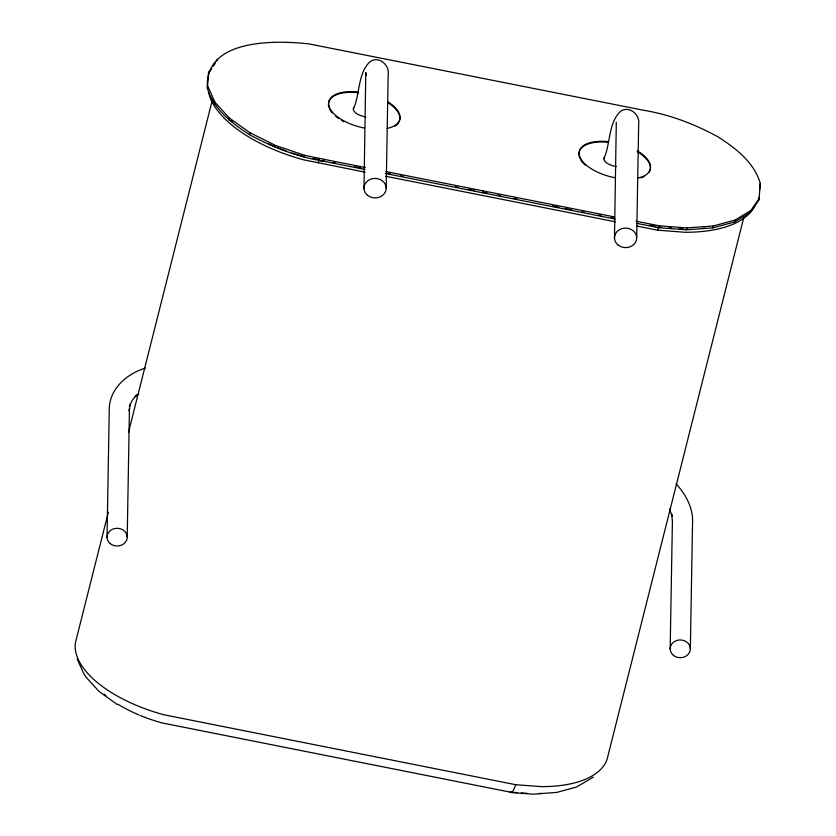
<?xml version="1.0" encoding="UTF-8"?>
<svg xmlns="http://www.w3.org/2000/svg" width="836" height="836" viewBox="0 0 836 836"><rect width="100%" height="100%" fill="white"/><g stroke="black" fill="none" stroke-linecap="round" stroke-linejoin="round"><path stroke-width="1.25" d="M107.029 537.506L109.276 408.992C109.464 388.698 127.187 373.577 145.38 368.091M127.218 536.806L129.455 408.605L129.225 410.915L130.259 404.279L129.361 406.432L132.13 400.402L136.634 394.937L135.192 396.651L138.734 393.881M363.984 188.56L365.802 72.565L366.314 75.334L366.095 74.676M386.19 187.797L388.165 74.644C389.733 65.03 378.875 55.584 370.066 61.645C357.526 73.307 360.128 94.708 353.325 109.067M614.481 238.239L616.299 122.234M636.687 237.466L638.662 124.324C640.23 114.699 629.372 105.263 620.563 111.324C608.033 122.986 610.625 144.388 603.822 158.736M670.169 649.175L672.405 520.974L671.611 513.962L672.06 516.178L669.49 509.019M690.348 648.475L692.595 519.971C692.354 506.229 685.102 493.762 676.115 483.825M365.395 167.534L324.441 159.415L323.96 161.317C297.741 156.99 272.714 147.355 249.462 134.627C231.791 123.174 213.65 109.391 207.401 88.302C204.047 38.341 275.734 40.212 309.017 43.911L643.72 110.289C669.949 114.616 694.977 124.251 718.228 136.979C735.899 148.432 754.041 162.205 760.279 183.303L758.994 199.846L750.425 212.375L734.677 221.948L712.826 227.883L686.366 229.806L658.674 227.695L636.781 223.348M207.401 88.302L208.697 71.76M758.994 199.846L759.13 197.411M759.537 190.085L760.279 183.303M318.997 160.084L318.244 162.842M216.785 61.132L217.266 59.22M108.346 512.207L76.452 638.61A107.656 50.484 14.2 0 0 163.741 714.738L515.687 784.701L540.882 786.624A107.656 50.484 14.2 0 0 607.082 759.318L743.894 217.046M128.43 432.578L212.302 100.132M214.413 104.061L214.894 102.159L207.882 86.401M228.75 119.861L229.231 117.96L214.894 102.159M249.462 134.627L249.943 132.725L229.231 117.96M275.117 147.355L275.598 145.454L249.943 132.725M303.97 157.168L304.45 155.266L275.598 145.454M319.07 160.303L319.551 158.401M482.623 192.782L483.103 190.88M658.434 227.643L658.914 225.741M658.674 227.695L659.155 225.783L686.847 227.904L713.307 225.981L735.157 220.035L750.906 210.473L759.475 197.944M686.366 229.806L686.847 227.904M712.826 227.883L713.307 225.981M734.677 221.948L735.157 220.035M750.425 212.375L750.906 210.473M208.216 73.662L211.79 68.437M213.211 66.347L215.354 63.212M593.246 777.177L576.673 786.958L556.891 792.392L533.023 794.2L510.796 792.507M637.147 226.128L657.566 230.182L658.444 227.047L661.036 227.246M668.831 227.841L671.433 228.04M679.229 228.636L683.127 228.928M657.566 230.182L684.768 232.262A116.058 54.424 14.2 0 0 750.509 212.313M139.999 715.397A91.385 42.855 14.2 0 0 162.33 722.994L509.991 792.079L517.505 792.653M521.267 792.946L527.526 793.416M385.866 171.589L614.324 216.9M635.987 221.195L659.155 225.783M332.885 162.487L335.435 162.989M354.589 166.792L360.964 168.057M387.779 173.365L390.328 173.878M400.548 175.905L403.098 176.406M455.442 186.783L458.003 187.295M468.212 189.323L474.597 190.587M484.807 192.614L487.367 193.116M497.577 195.143L500.127 195.645M514.171 198.435L516.732 198.937M552.471 206.032L558.856 207.297M565.24 208.561L571.625 209.826M581.835 211.853L584.395 212.354M598.44 215.145L600.99 215.646M611.2 217.673L613.76 218.186M649.509 225.271L655.894 226.535M319.101 160.355L364.914 169.436M385.386 173.491L615.118 219.053M365.238 172.206L303.405 159.77A116.058 54.424 14.2 0 1 208.498 92.085M385.668 176.26L615.442 221.822M304.45 155.266L324.441 159.415M312.863 158.412L317.826 159.446M117.28 704.539L99.181 691.55L86.024 677.139L83.412 672.949L77.215 659.019M138.766 714.874A91.385 42.855 14.2 0 1 117.928 704.205M105.869 695.604A91.385 42.855 14.2 0 1 104.124 694.12M541.895 793.364A91.385 42.855 14.2 0 1 539.293 793.531M515.697 784.722A25.488 5.152 -82.1 0 1 510.002 792.047M302.966 156.28A116.413 54.591 14.2 0 1 292.077 152.978M286.121 150.94A116.413 54.591 14.2 0 1 277.991 147.857M274.521 146.425A116.413 54.591 14.2 0 1 268.481 143.782M232.711 122.098A116.413 54.591 14.2 0 1 230.914 120.593M754.751 206.116A116.058 54.424 14.2 0 1 752.128 210.317M637.366 150.888A36.585 17.159 14.2 0 1 637.586 178.12M614.544 177.66A36.585 17.159 14.2 0 1 579.275 154.827A36.585 17.159 14.2 0 1 608.18 141.597M387.894 101.835A36.585 17.159 14.2 0 1 387.089 128.441M364.047 127.992A36.585 17.159 14.2 0 1 328.778 105.148A36.585 17.159 14.2 0 1 357.672 91.929M704.769 228.186A116.413 54.591 14.2 0 1 702.334 228.437M644.462 176.365A36.585 17.159 14.2 0 1 641.003 177.869M585.231 165.131A36.585 17.159 14.2 0 1 580.602 159.561M580.09 158.579A36.585 17.159 14.2 0 1 607.991 142.339M637.178 151.619A36.585 17.159 14.2 0 1 649.091 172.268M616.466 166.5A11.108 5.215 14.2 0 1 604.219 157.44M387.705 102.567A36.585 17.159 14.2 0 1 394.947 126.1M343.805 121.701A36.585 17.159 14.2 0 1 341.663 120.488M338.695 118.587A36.585 17.159 14.2 0 1 335.644 116.256M332.205 112.86A36.585 17.159 14.2 0 1 329.593 108.91M329.081 107.687A36.585 17.159 14.2 0 1 358.644 92.786M365.959 116.831A11.108 5.215 14.2 0 1 353.712 107.76M367.579 195.342A11.108 9.76 1 0 0 385.929 190.326A11.108 9.76 1 0 0 371.738 178.862A11.108 9.76 1 0 0 367.579 195.342M618.086 245.021A11.108 9.76 1 0 0 636.436 240.005A11.108 9.76 1 0 0 622.235 228.541A11.108 9.76 1 0 0 618.086 245.021M110.3 543.661A10.105 8.872 1 0 0 126.988 539.105A10.105 8.872 1 0 0 114.083 528.686A10.105 8.872 1 0 0 110.3 543.661M673.44 655.34A10.105 8.872 1 0 0 690.118 650.774A10.105 8.872 1 0 0 677.212 640.355A10.105 8.872 1 0 0 673.44 655.34"/></g></svg>
